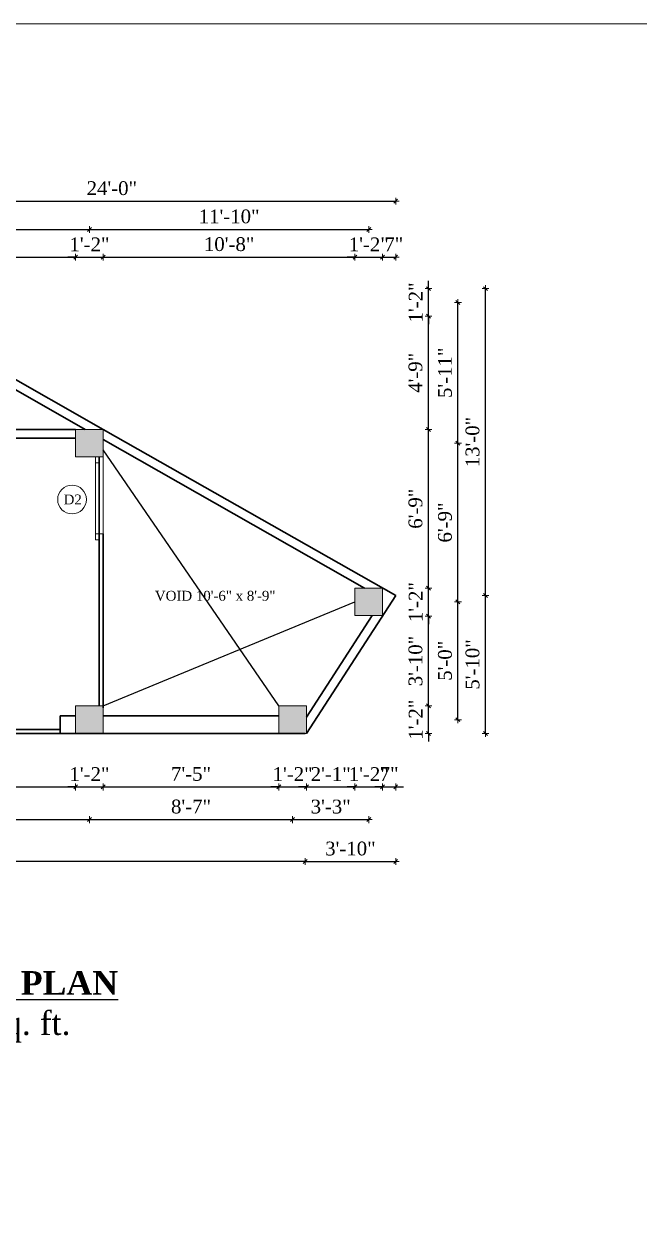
# Model space of a CAD drawing. Header units: inches. Extents: x 151827 to 158466, y -33102 to -26532.
# Drawn here: x 155797 to 156109, y -27136 to -26532 of the extents above; entities that cross this region are included whole.
import ezdxf

# ---------------------------------------------------------------- set-up
doc = ezdxf.new("R2010")
doc.units = ezdxf.units.IN
doc.header["$LTSCALE"] = 5
doc.header["$MEASUREMENT"] = 0
for name, color, linetype, lineweight in [('A-WALL', 7, 'Continuous', 9), ('Dimension', 7, 'Continuous', 18), ('ele1', 21, 'Continuous', 20)]:
    doc.layers.add(name, color=color, linetype=linetype, lineweight=lineweight)
doc.layers.add('dim line', color=7, linetype='Continuous', lineweight=15, true_color=0xfab2b2)
doc.layers.add('TEXT', color=6, linetype='Continuous')
doc.layers.add('WALL', color=7, linetype='Continuous')
doc.styles.add('ordinary', font='times.ttf')
doc.dimstyles.new('Copy of 96', dxfattribs={"dimtxt": 7, "dimasz": 4, "dimexe": 0.5, "dimexo": 0.5, "dimgap": 3, "dimtad": 1, "dimdec": 1, "dimzin": 11, "dimdsep": 46, "dimlunit": 4, "dimtxsty": 'ordinary', "dimblk": 'OBLIQUE', "dimcen": 0.09, "dimse1": 1, "dimse2": 1, "dimclrt": 6, "dimazin": 0, "dimtfac": 1, "dimtdec": 1, "dimtix": 1, "dimtmove": 2, "dimatfit": 3, "dimldrblk": 'leader', "dimfxl": 0.5, "dimfxlon": 1, "dimtolj": 1, "dimtzin": 0, "dimarcsym": 0})

# ---------------------------------------------------------------- blocks, each defined once
blk = doc.blocks.new('oblique')
at = {"color": 0, "lineweight": -2}
blk.add_line((0.25, 0.25), (-0.25, -0.25), dxfattribs=at)
at = {"layer": 'dim line', "lineweight": 9}
for p, q in [((-0.4375, 0), (0.4375, 0)), ((0, 0.4375), (0, -0.4375))]:
    blk.add_line(p, q, dxfattribs=at)
blk = doc.blocks.new('*D1020')
at = {"layer": 'A-WALL', "color": 0, "lineweight": -2, "ltscale": 5, "transparency": 16777216}
blk.add_line((155711.38, -26918.9), (155822.95, -26918.9), dxfattribs=at)
at = {"layer": 'Defpoints', "color": 0, "ltscale": 5, "transparency": 16777216}
for p in [(155711.38, -26891.8), (155822.95, -26891.8), (155822.95, -26918.9)]:
    blk.add_point(p, dxfattribs=at)
at = {"layer": 'A-WALL', "color": 0, "lineweight": -2, "ltscale": 5, "transparency": 16777216, "xscale": 4, "yscale": 4, "zscale": 4, "rotation": 180}
blk.add_blockref('oblique', (155711.38, -26918.9), dxfattribs=at)
at = {"layer": 'A-WALL', "color": 0, "lineweight": -2, "ltscale": 5, "transparency": 16777216, "xscale": 4, "yscale": 4, "zscale": 4}
blk.add_blockref('oblique', (155822.95, -26918.9), dxfattribs=at)
at = {"layer": 'A-WALL', "color": 6, "ltscale": 5, "transparency": 16777216, "insert": (155767.17, -26912.33), "char_height": 7, "attachment_point": 5, "style": 'ordinary'}
blk.add_mtext('\\A1;9\'-4"', dxfattribs=at)
blk = doc.blocks.new('_OBLIQUE')
at = {"color": 0, "linetype": 'ByBlock'}
blk.add_line((-0.5, -0.5), (0.5, 0.5), dxfattribs=at)
blk = doc.blocks.new('leader')
at = {"layer": 'Dimension'}
for p, q in [((0, -4.33), (0, 4.33)), ((-4.42, 0), (4.42, 0))]:
    blk.add_line(p, q, dxfattribs=at)
blk = doc.blocks.new('*D1021')
at = {"layer": 'A-WALL', "color": 0, "lineweight": -2, "ltscale": 5, "transparency": 16777216}
for p, q in [((155822.95, -26918.9), (155818.95, -26918.9)), ((155822.95, -26918.9), (155836.95, -26918.9)), ((155836.95, -26918.9), (155840.95, -26918.9))]:
    blk.add_line(p, q, dxfattribs=at)
at = {"layer": 'Defpoints', "color": 0, "ltscale": 5, "transparency": 16777216}
for p in [(155822.95, -26891.8), (155836.95, -26891.8), (155836.95, -26918.9)]:
    blk.add_point(p, dxfattribs=at)
at = {"layer": 'A-WALL', "color": 0, "lineweight": -2, "ltscale": 5, "transparency": 16777216, "xscale": 4, "yscale": 4, "zscale": 4}
blk.add_blockref('oblique', (155822.95, -26918.9), dxfattribs=at)
at = {"layer": 'A-WALL', "color": 0, "lineweight": -2, "ltscale": 5, "transparency": 16777216, "xscale": 4, "yscale": 4, "zscale": 4, "rotation": 180}
blk.add_blockref('oblique', (155836.95, -26918.9), dxfattribs=at)
at = {"layer": 'A-WALL', "color": 6, "ltscale": 5, "transparency": 16777216, "insert": (155829.95, -26912.4), "char_height": 7, "attachment_point": 5, "style": 'ordinary'}
blk.add_mtext('\\A1;1\'-2"', dxfattribs=at)
blk = doc.blocks.new('*D1022')
at = {"layer": 'A-WALL', "color": 0, "lineweight": -2, "ltscale": 5, "transparency": 16777216}
blk.add_line((155836.95, -26918.9), (155925.96, -26918.9), dxfattribs=at)
at = {"layer": 'Defpoints', "color": 0, "ltscale": 5, "transparency": 16777216}
for p in [(155836.95, -26891.8), (155925.96, -26891.8), (155925.96, -26918.9)]:
    blk.add_point(p, dxfattribs=at)
at = {"layer": 'A-WALL', "color": 0, "lineweight": -2, "ltscale": 5, "transparency": 16777216, "xscale": 4, "yscale": 4, "zscale": 4, "rotation": 180}
blk.add_blockref('oblique', (155836.95, -26918.9), dxfattribs=at)
at = {"layer": 'A-WALL', "color": 0, "lineweight": -2, "ltscale": 5, "transparency": 16777216, "xscale": 4, "yscale": 4, "zscale": 4}
blk.add_blockref('oblique', (155925.96, -26918.9), dxfattribs=at)
at = {"layer": 'A-WALL', "color": 6, "ltscale": 5, "transparency": 16777216, "insert": (155881.45, -26912.33), "char_height": 7, "attachment_point": 5, "style": 'ordinary'}
blk.add_mtext('\\A1;7\'-5"', dxfattribs=at)
blk = doc.blocks.new('*D1023')
at = {"layer": 'A-WALL', "color": 0, "lineweight": -2, "ltscale": 5, "transparency": 16777216}
for p, q in [((155964.57, -26918.9), (155960.57, -26918.9)), ((155964.57, -26918.9), (155978.57, -26918.9)), ((155978.57, -26918.9), (155982.57, -26918.9))]:
    blk.add_line(p, q, dxfattribs=at)
at = {"layer": 'Defpoints', "color": 0, "ltscale": 5, "transparency": 16777216}
for p in [(155964.57, -26832.03), (155978.57, -26832.03), (155978.57, -26918.9)]:
    blk.add_point(p, dxfattribs=at)
at = {"layer": 'A-WALL', "color": 0, "lineweight": -2, "ltscale": 5, "transparency": 16777216, "xscale": 4, "yscale": 4, "zscale": 4}
blk.add_blockref('oblique', (155964.57, -26918.9), dxfattribs=at)
at = {"layer": 'A-WALL', "color": 0, "lineweight": -2, "ltscale": 5, "transparency": 16777216, "xscale": 4, "yscale": 4, "zscale": 4, "rotation": 180}
blk.add_blockref('oblique', (155978.57, -26918.9), dxfattribs=at)
at = {"layer": 'A-WALL', "color": 6, "ltscale": 5, "transparency": 16777216, "insert": (155971.57, -26912.4), "char_height": 7, "attachment_point": 5, "style": 'ordinary'}
blk.add_mtext('\\A1;1\'-2"', dxfattribs=at)
blk = doc.blocks.new('*D1025')
at = {"layer": 'A-WALL', "color": 0, "lineweight": -2, "ltscale": 5, "transparency": 16777216}
blk.add_line((155829.95, -26935.49), (155932.96, -26935.49), dxfattribs=at)
at = {"layer": 'Defpoints', "color": 0, "ltscale": 5, "transparency": 16777216}
for p in [(155829.95, -26884.8), (155932.96, -26884.8), (155932.96, -26935.49)]:
    blk.add_point(p, dxfattribs=at)
at = {"layer": 'A-WALL', "color": 0, "lineweight": -2, "ltscale": 5, "transparency": 16777216, "xscale": 4, "yscale": 4, "zscale": 4, "rotation": 180}
blk.add_blockref('oblique', (155829.95, -26935.49), dxfattribs=at)
at = {"layer": 'A-WALL', "color": 0, "lineweight": -2, "ltscale": 5, "transparency": 16777216, "xscale": 4, "yscale": 4, "zscale": 4}
blk.add_blockref('oblique', (155932.96, -26935.49), dxfattribs=at)
at = {"layer": 'A-WALL', "color": 6, "ltscale": 5, "transparency": 16777216, "insert": (155881.45, -26928.92), "char_height": 7, "attachment_point": 5, "style": 'ordinary'}
blk.add_mtext('\\A1;8\'-7"', dxfattribs=at)
blk = doc.blocks.new('*D944')
at = {"layer": 'A-WALL', "color": 0, "lineweight": -2, "ltscale": 5, "transparency": 16777216}
blk.add_line((155704.38, -26935.49), (155829.95, -26935.49), dxfattribs=at)
at = {"layer": 'Defpoints', "color": 0, "ltscale": 5, "transparency": 16777216}
for p in [(155704.38, -26884.8), (155829.95, -26884.8), (155829.95, -26935.49)]:
    blk.add_point(p, dxfattribs=at)
at = {"layer": 'A-WALL', "color": 0, "lineweight": -2, "ltscale": 5, "transparency": 16777216, "xscale": 4, "yscale": 4, "zscale": 4, "rotation": 180}
blk.add_blockref('oblique', (155704.38, -26935.49), dxfattribs=at)
at = {"layer": 'A-WALL', "color": 0, "lineweight": -2, "ltscale": 5, "transparency": 16777216, "xscale": 4, "yscale": 4, "zscale": 4}
blk.add_blockref('oblique', (155829.95, -26935.49), dxfattribs=at)
at = {"layer": 'A-WALL', "color": 6, "ltscale": 5, "transparency": 16777216, "insert": (155767.17, -26928.93), "char_height": 7, "attachment_point": 5, "style": 'ordinary'}
blk.add_mtext('\\A1;10\'-6"', dxfattribs=at)
blk = doc.blocks.new('*D1026')
at = {"layer": 'A-WALL', "color": 0, "lineweight": -2, "ltscale": 5, "transparency": 16777216}
blk.add_line((155932.96, -26935.49), (155971.57, -26935.49), dxfattribs=at)
at = {"layer": 'Defpoints', "color": 0, "ltscale": 5, "transparency": 16777216}
for p in [(155971.57, -26825.03), (155932.96, -26884.8), (155971.57, -26935.49)]:
    blk.add_point(p, dxfattribs=at)
at = {"layer": 'A-WALL', "color": 0, "lineweight": -2, "ltscale": 5, "transparency": 16777216, "xscale": 4, "yscale": 4, "zscale": 4, "rotation": 180}
blk.add_blockref('oblique', (155932.96, -26935.49), dxfattribs=at)
at = {"layer": 'A-WALL', "color": 0, "lineweight": -2, "ltscale": 5, "transparency": 16777216, "xscale": 4, "yscale": 4, "zscale": 4}
blk.add_blockref('oblique', (155971.57, -26935.49), dxfattribs=at)
at = {"layer": 'A-WALL', "color": 6, "ltscale": 5, "transparency": 16777216, "insert": (155952.26, -26928.93), "char_height": 7, "attachment_point": 5, "style": 'ordinary'}
blk.add_mtext('\\A1;3\'-3"', dxfattribs=at)
blk = doc.blocks.new('*D1027')
at = {"layer": 'A-WALL', "color": 0, "lineweight": -2, "ltscale": 5, "transparency": 16777216}
blk.add_line((155939.31, -26956.77), (155572.84, -26956.77), dxfattribs=at)
at = {"layer": 'Defpoints', "color": 0, "ltscale": 5, "transparency": 16777216}
for p in [(155572.84, -26891.8), (155939.31, -26891.8), (155572.84, -26956.77)]:
    blk.add_point(p, dxfattribs=at)
at = {"layer": 'A-WALL', "color": 0, "lineweight": -2, "ltscale": 5, "transparency": 16777216, "xscale": 4, "yscale": 4, "zscale": 4, "rotation": 180}
blk.add_blockref('oblique', (155572.84, -26956.77), dxfattribs=at)
at = {"layer": 'A-WALL', "color": 0, "lineweight": -2, "ltscale": 5, "transparency": 16777216, "xscale": 4, "yscale": 4, "zscale": 4}
blk.add_blockref('oblique', (155939.31, -26956.77), dxfattribs=at)
at = {"layer": 'A-WALL', "color": 6, "ltscale": 5, "transparency": 16777216, "insert": (155756.08, -26950.21), "char_height": 7, "attachment_point": 5, "style": 'ordinary'}
blk.add_mtext('\\A1;30\'-6"', dxfattribs=at)
blk = doc.blocks.new('*D1028')
at = {"layer": 'A-WALL', "color": 0, "lineweight": -2, "ltscale": 5, "transparency": 16777216}
blk.add_line((155939.31, -26956.77), (155985.2, -26956.77), dxfattribs=at)
at = {"layer": 'Defpoints', "color": 0, "ltscale": 5, "transparency": 16777216}
for p in [(155985.2, -26821.8), (155939.31, -26891.8), (155985.2, -26956.77)]:
    blk.add_point(p, dxfattribs=at)
at = {"layer": 'A-WALL', "color": 0, "lineweight": -2, "ltscale": 5, "transparency": 16777216, "xscale": 4, "yscale": 4, "zscale": 4, "rotation": 180}
blk.add_blockref('oblique', (155939.31, -26956.77), dxfattribs=at)
at = {"layer": 'A-WALL', "color": 0, "lineweight": -2, "ltscale": 5, "transparency": 16777216, "xscale": 4, "yscale": 4, "zscale": 4}
blk.add_blockref('oblique', (155985.2, -26956.77), dxfattribs=at)
at = {"layer": 'A-WALL', "color": 6, "ltscale": 5, "transparency": 16777216, "insert": (155962.25, -26950.21), "char_height": 7, "attachment_point": 5, "style": 'ordinary'}
blk.add_mtext('\\A1;3\'-10"', dxfattribs=at)
blk = doc.blocks.new('*D1029')
at = {"layer": 'A-WALL', "color": 0, "lineweight": -2, "ltscale": 5, "transparency": 16777216}
for p, q in [((156001.83, -26877.8), (156001.83, -26873.8)), ((156001.83, -26891.8), (156001.83, -26877.8)), ((156001.83, -26891.8), (156001.83, -26895.8))]:
    blk.add_line(p, q, dxfattribs=at)
at = {"layer": 'Defpoints', "color": 0, "ltscale": 5, "transparency": 16777216}
for p in [(155939.96, -26877.8), (156001.83, -26877.8), (155939.96, -26891.8)]:
    blk.add_point(p, dxfattribs=at)
at = {"layer": 'A-WALL', "color": 0, "lineweight": -2, "ltscale": 5, "transparency": 16777216, "xscale": 4, "yscale": 4, "zscale": 4}
for p, rotation in [((156001.83, -26877.8), 270), ((156001.83, -26891.8), 90)]:
    blk.add_blockref('oblique', p, dxfattribs=dict(at, rotation=rotation))
at = {"layer": 'A-WALL', "color": 6, "ltscale": 5, "transparency": 16777216, "insert": (155995.33, -26884.8), "char_height": 7, "attachment_point": 5, "rotation": 90, "style": 'ordinary'}
blk.add_mtext('\\A1;1\'-2"', dxfattribs=at)
blk = doc.blocks.new('*D1030')
at = {"layer": 'A-WALL', "color": 0, "lineweight": -2, "ltscale": 5, "transparency": 16777216}
blk.add_line((156001.83, -26877.8), (156001.83, -26832.27), dxfattribs=at)
at = {"layer": 'Defpoints', "color": 0, "ltscale": 5, "transparency": 16777216}
for p in [(155978.43, -26832.27), (156001.83, -26832.27), (155939.96, -26877.8)]:
    blk.add_point(p, dxfattribs=at)
at = {"layer": 'A-WALL', "color": 0, "lineweight": -2, "ltscale": 5, "transparency": 16777216, "xscale": 4, "yscale": 4, "zscale": 4}
for p, rotation in [((156001.83, -26832.27), 90), ((156001.83, -26877.8), 270)]:
    blk.add_blockref('oblique', p, dxfattribs=dict(at, rotation=rotation))
at = {"layer": 'A-WALL', "color": 6, "ltscale": 5, "transparency": 16777216, "insert": (155995.27, -26855.04), "char_height": 7, "attachment_point": 5, "rotation": 90, "style": 'ordinary'}
blk.add_mtext('\\A1;3\'-10"', dxfattribs=at)
blk = doc.blocks.new('*D1031')
at = {"layer": 'A-WALL', "color": 0, "lineweight": -2, "ltscale": 5, "transparency": 16777216}
for p, q in [((156001.83, -26818.03), (156001.83, -26814.03)), ((156001.83, -26832.27), (156001.83, -26818.03)), ((156001.83, -26832.27), (156001.83, -26836.27))]:
    blk.add_line(p, q, dxfattribs=at)
at = {"layer": 'Defpoints', "color": 0, "ltscale": 5, "transparency": 16777216}
for p in [(155978.57, -26818.03), (156001.83, -26818.03), (155978.43, -26832.27)]:
    blk.add_point(p, dxfattribs=at)
at = {"layer": 'A-WALL', "color": 0, "lineweight": -2, "ltscale": 5, "transparency": 16777216, "xscale": 4, "yscale": 4, "zscale": 4}
for p, rotation in [((156001.83, -26818.03), 270), ((156001.83, -26832.27), 90)]:
    blk.add_blockref('oblique', p, dxfattribs=dict(at, rotation=rotation))
at = {"layer": 'A-WALL', "color": 6, "ltscale": 5, "transparency": 16777216, "insert": (155995.33, -26825.15), "char_height": 7, "attachment_point": 5, "rotation": 90, "style": 'ordinary'}
blk.add_mtext('\\A1;1\'-2"', dxfattribs=at)
blk = doc.blocks.new('*D1032')
at = {"layer": 'A-WALL', "color": 0, "lineweight": -2, "ltscale": 5, "transparency": 16777216}
blk.add_line((156001.83, -26818.03), (156001.83, -26737.52), dxfattribs=at)
at = {"layer": 'Defpoints', "color": 0, "ltscale": 5, "transparency": 16777216}
for p in [(155836.95, -26737.52), (156001.83, -26737.52), (155964.57, -26818.03)]:
    blk.add_point(p, dxfattribs=at)
at = {"layer": 'A-WALL', "color": 0, "lineweight": -2, "ltscale": 5, "transparency": 16777216, "xscale": 4, "yscale": 4, "zscale": 4}
for p, rotation in [((156001.83, -26737.52), 90), ((156001.83, -26818.03), 270)]:
    blk.add_blockref('oblique', p, dxfattribs=dict(at, rotation=rotation))
at = {"layer": 'A-WALL', "color": 6, "ltscale": 5, "transparency": 16777216, "insert": (155995.26, -26777.78), "char_height": 7, "attachment_point": 5, "rotation": 90, "style": 'ordinary'}
blk.add_mtext('\\A1;6\'-9"', dxfattribs=at)
blk = doc.blocks.new('*D1033')
at = {"layer": 'A-WALL', "color": 0, "lineweight": -2, "ltscale": 5, "transparency": 16777216}
blk.add_line((156001.83, -26737.52), (156001.83, -26680.14), dxfattribs=at)
at = {"layer": 'Defpoints', "color": 0, "ltscale": 5, "transparency": 16777216}
for p in [(155711.38, -26680.14), (156001.83, -26680.14), (155836.95, -26737.52)]:
    blk.add_point(p, dxfattribs=at)
at = {"layer": 'A-WALL', "color": 0, "lineweight": -2, "ltscale": 5, "transparency": 16777216, "xscale": 4, "yscale": 4, "zscale": 4}
for p, rotation in [((156001.83, -26680.14), 90), ((156001.83, -26737.52), 270)]:
    blk.add_blockref('oblique', p, dxfattribs=dict(at, rotation=rotation))
at = {"layer": 'A-WALL', "color": 6, "ltscale": 5, "transparency": 16777216, "insert": (155995.26, -26708.83), "char_height": 7, "attachment_point": 5, "rotation": 90, "style": 'ordinary'}
blk.add_mtext('\\A1;4\'-9"', dxfattribs=at)
blk = doc.blocks.new('*D1034')
at = {"layer": 'A-WALL', "color": 0, "lineweight": -2, "ltscale": 5, "transparency": 16777216}
for p, q in [((156001.83, -26666.14), (156001.83, -26662.14)), ((156001.83, -26680.14), (156001.83, -26666.14)), ((156001.83, -26680.14), (156001.83, -26684.14))]:
    blk.add_line(p, q, dxfattribs=at)
at = {"layer": 'Defpoints', "color": 0, "ltscale": 5, "transparency": 16777216}
for p in [(155711.38, -26666.14), (156001.83, -26666.14), (155711.38, -26680.14)]:
    blk.add_point(p, dxfattribs=at)
at = {"layer": 'A-WALL', "color": 0, "lineweight": -2, "ltscale": 5, "transparency": 16777216, "xscale": 4, "yscale": 4, "zscale": 4}
for p, rotation in [((156001.83, -26666.14), 270), ((156001.83, -26680.14), 90)]:
    blk.add_blockref('oblique', p, dxfattribs=dict(at, rotation=rotation))
at = {"layer": 'A-WALL', "color": 6, "ltscale": 5, "transparency": 16777216, "insert": (155995.33, -26673.14), "char_height": 7, "attachment_point": 5, "rotation": 90, "style": 'ordinary'}
blk.add_mtext('\\A1;1\'-2"', dxfattribs=at)
blk = doc.blocks.new('*D945')
at = {"layer": 'A-WALL', "color": 0, "lineweight": -2, "ltscale": 5, "transparency": 16777216}
blk.add_line((156016.78, -26884.8), (156016.78, -26825.03), dxfattribs=at)
at = {"layer": 'Defpoints', "color": 0, "ltscale": 5, "transparency": 16777216}
for p in [(155971.57, -26825.03), (156016.78, -26825.03), (155932.96, -26884.8)]:
    blk.add_point(p, dxfattribs=at)
at = {"layer": 'A-WALL', "color": 0, "lineweight": -2, "ltscale": 5, "transparency": 16777216, "xscale": 4, "yscale": 4, "zscale": 4}
for p, rotation in [((156016.78, -26825.03), 90), ((156016.78, -26884.8), 270)]:
    blk.add_blockref('oblique', p, dxfattribs=dict(at, rotation=rotation))
at = {"layer": 'A-WALL', "color": 6, "ltscale": 5, "transparency": 16777216, "insert": (156010.22, -26854.92), "char_height": 7, "attachment_point": 5, "rotation": 90, "style": 'ordinary'}
blk.add_mtext('\\A1;5\'-0"', dxfattribs=at)
blk = doc.blocks.new('*D1035')
at = {"layer": 'A-WALL', "color": 0, "lineweight": -2, "ltscale": 5, "transparency": 16777216}
blk.add_line((156016.78, -26825.03), (156016.78, -26744.52), dxfattribs=at)
at = {"layer": 'Defpoints', "color": 0, "ltscale": 5, "transparency": 16777216}
for p in [(155829.95, -26744.52), (156016.78, -26744.52), (155971.57, -26825.03)]:
    blk.add_point(p, dxfattribs=at)
at = {"layer": 'A-WALL', "color": 0, "lineweight": -2, "ltscale": 5, "transparency": 16777216, "xscale": 4, "yscale": 4, "zscale": 4}
for p, rotation in [((156016.78, -26744.52), 90), ((156016.78, -26825.03), 270)]:
    blk.add_blockref('oblique', p, dxfattribs=dict(at, rotation=rotation))
at = {"layer": 'A-WALL', "color": 6, "ltscale": 5, "transparency": 16777216, "insert": (156010.21, -26784.78), "char_height": 7, "attachment_point": 5, "rotation": 90, "style": 'ordinary'}
blk.add_mtext('\\A1;6\'-9"', dxfattribs=at)
blk = doc.blocks.new('*D1036')
at = {"layer": 'A-WALL', "color": 0, "lineweight": -2, "ltscale": 5, "transparency": 16777216}
blk.add_line((156016.78, -26744.52), (156016.78, -26673.14), dxfattribs=at)
at = {"layer": 'Defpoints', "color": 0, "ltscale": 5, "transparency": 16777216}
for p in [(155704.38, -26673.14), (156016.78, -26673.14), (155829.95, -26744.52)]:
    blk.add_point(p, dxfattribs=at)
at = {"layer": 'A-WALL', "color": 0, "lineweight": -2, "ltscale": 5, "transparency": 16777216, "xscale": 4, "yscale": 4, "zscale": 4}
for p, rotation in [((156016.78, -26673.14), 90), ((156016.78, -26744.52), 270)]:
    blk.add_blockref('oblique', p, dxfattribs=dict(at, rotation=rotation))
at = {"layer": 'A-WALL', "color": 6, "ltscale": 5, "transparency": 16777216, "insert": (156010.22, -26708.83), "char_height": 7, "attachment_point": 5, "rotation": 90, "style": 'ordinary'}
blk.add_mtext('\\A1;5\'-11"', dxfattribs=at)
blk = doc.blocks.new('*D1040')
at = {"layer": 'A-WALL', "color": 0, "lineweight": -2, "ltscale": 5, "transparency": 16777216}
blk.add_line((155711.38, -26650.16), (155822.95, -26650.16), dxfattribs=at)
at = {"layer": 'Defpoints', "color": 0, "ltscale": 5, "transparency": 16777216}
for p in [(155822.95, -26650.16), (155711.38, -26666.14), (155822.95, -26737.52)]:
    blk.add_point(p, dxfattribs=at)
at = {"layer": 'A-WALL', "color": 0, "lineweight": -2, "ltscale": 5, "transparency": 16777216, "xscale": 4, "yscale": 4, "zscale": 4, "rotation": 180}
blk.add_blockref('oblique', (155711.38, -26650.16), dxfattribs=at)
at = {"layer": 'A-WALL', "color": 0, "lineweight": -2, "ltscale": 5, "transparency": 16777216, "xscale": 4, "yscale": 4, "zscale": 4}
blk.add_blockref('oblique', (155822.95, -26650.16), dxfattribs=at)
at = {"layer": 'A-WALL', "color": 6, "ltscale": 5, "transparency": 16777216, "insert": (155767.17, -26643.59), "char_height": 7, "attachment_point": 5, "style": 'ordinary'}
blk.add_mtext('\\A1;9\'-4"', dxfattribs=at)
blk = doc.blocks.new('*D1041')
at = {"layer": 'A-WALL', "color": 0, "lineweight": -2, "ltscale": 5, "transparency": 16777216}
for p, q in [((155822.95, -26650.16), (155818.95, -26650.16)), ((155822.95, -26650.16), (155836.95, -26650.16)), ((155836.95, -26650.16), (155840.95, -26650.16))]:
    blk.add_line(p, q, dxfattribs=at)
at = {"layer": 'Defpoints', "color": 0, "ltscale": 5, "transparency": 16777216}
for p in [(155836.95, -26650.16), (155822.95, -26737.52), (155836.95, -26737.52)]:
    blk.add_point(p, dxfattribs=at)
at = {"layer": 'A-WALL', "color": 0, "lineweight": -2, "ltscale": 5, "transparency": 16777216, "xscale": 4, "yscale": 4, "zscale": 4}
blk.add_blockref('oblique', (155822.95, -26650.16), dxfattribs=at)
at = {"layer": 'A-WALL', "color": 0, "lineweight": -2, "ltscale": 5, "transparency": 16777216, "xscale": 4, "yscale": 4, "zscale": 4, "rotation": 180}
blk.add_blockref('oblique', (155836.95, -26650.16), dxfattribs=at)
at = {"layer": 'A-WALL', "color": 6, "ltscale": 5, "transparency": 16777216, "insert": (155829.95, -26643.66), "char_height": 7, "attachment_point": 5, "style": 'ordinary'}
blk.add_mtext('\\A1;1\'-2"', dxfattribs=at)
blk = doc.blocks.new('*D1042')
at = {"layer": 'A-WALL', "color": 0, "lineweight": -2, "ltscale": 5, "transparency": 16777216}
blk.add_line((155836.95, -26650.16), (155964.57, -26650.16), dxfattribs=at)
at = {"layer": 'Defpoints', "color": 0, "ltscale": 5, "transparency": 16777216}
for p in [(155964.57, -26650.16), (155836.95, -26737.52), (155964.57, -26818.03)]:
    blk.add_point(p, dxfattribs=at)
at = {"layer": 'A-WALL', "color": 0, "lineweight": -2, "ltscale": 5, "transparency": 16777216, "xscale": 4, "yscale": 4, "zscale": 4, "rotation": 180}
blk.add_blockref('oblique', (155836.95, -26650.16), dxfattribs=at)
at = {"layer": 'A-WALL', "color": 0, "lineweight": -2, "ltscale": 5, "transparency": 16777216, "xscale": 4, "yscale": 4, "zscale": 4}
blk.add_blockref('oblique', (155964.57, -26650.16), dxfattribs=at)
at = {"layer": 'A-WALL', "color": 6, "ltscale": 5, "transparency": 16777216, "insert": (155900.76, -26643.6), "char_height": 7, "attachment_point": 5, "style": 'ordinary'}
blk.add_mtext('\\A1;10\'-8"', dxfattribs=at)
blk = doc.blocks.new('*D1043')
at = {"layer": 'A-WALL', "color": 0, "lineweight": -2, "ltscale": 5, "transparency": 16777216}
for p, q in [((155964.57, -26650.16), (155960.57, -26650.16)), ((155964.57, -26650.16), (155978.57, -26650.16)), ((155978.57, -26650.16), (155982.57, -26650.16))]:
    blk.add_line(p, q, dxfattribs=at)
at = {"layer": 'Defpoints', "color": 0, "ltscale": 5, "transparency": 16777216}
for p in [(155978.57, -26650.16), (155964.57, -26818.03), (155978.57, -26818.03)]:
    blk.add_point(p, dxfattribs=at)
at = {"layer": 'A-WALL', "color": 0, "lineweight": -2, "ltscale": 5, "transparency": 16777216, "xscale": 4, "yscale": 4, "zscale": 4}
blk.add_blockref('oblique', (155964.57, -26650.16), dxfattribs=at)
at = {"layer": 'A-WALL', "color": 0, "lineweight": -2, "ltscale": 5, "transparency": 16777216, "xscale": 4, "yscale": 4, "zscale": 4, "rotation": 180}
blk.add_blockref('oblique', (155978.57, -26650.16), dxfattribs=at)
at = {"layer": 'A-WALL', "color": 6, "ltscale": 5, "transparency": 16777216, "insert": (155971.57, -26643.66), "char_height": 7, "attachment_point": 5, "style": 'ordinary'}
blk.add_mtext('\\A1;1\'-2"', dxfattribs=at)
blk = doc.blocks.new('*D946')
at = {"layer": 'A-WALL', "color": 0, "lineweight": -2, "ltscale": 5, "transparency": 16777216}
blk.add_line((155978.57, -26650.16), (155985.2, -26650.16), dxfattribs=at)
at = {"layer": 'Defpoints', "color": 0, "ltscale": 5, "transparency": 16777216}
for p in [(155985.2, -26650.16), (155978.57, -26818.03), (155985.2, -26821.8)]:
    blk.add_point(p, dxfattribs=at)
at = {"layer": 'A-WALL', "color": 0, "lineweight": -2, "ltscale": 5, "transparency": 16777216, "xscale": 4, "yscale": 4, "zscale": 4, "rotation": 180}
blk.add_blockref('oblique', (155978.57, -26650.16), dxfattribs=at)
at = {"layer": 'A-WALL', "color": 0, "lineweight": -2, "ltscale": 5, "transparency": 16777216, "xscale": 4, "yscale": 4, "zscale": 4}
blk.add_blockref('oblique', (155985.2, -26650.16), dxfattribs=at)
at = {"layer": 'A-WALL', "color": 6, "ltscale": 5, "transparency": 16777216, "insert": (155984.24, -26643.66), "char_height": 7, "attachment_point": 5, "style": 'ordinary'}
blk.add_mtext('\\A1;7"', dxfattribs=at)
blk = doc.blocks.new('*D1045')
at = {"layer": 'A-WALL', "color": 0, "lineweight": -2, "ltscale": 5, "transparency": 16777216}
blk.add_line((155704.38, -26636.1), (155829.95, -26636.1), dxfattribs=at)
at = {"layer": 'Defpoints', "color": 0, "ltscale": 5, "transparency": 16777216}
for p in [(155829.95, -26636.1), (155704.38, -26744.52), (155829.95, -26744.52)]:
    blk.add_point(p, dxfattribs=at)
at = {"layer": 'A-WALL', "color": 0, "lineweight": -2, "ltscale": 5, "transparency": 16777216, "xscale": 4, "yscale": 4, "zscale": 4, "rotation": 180}
blk.add_blockref('oblique', (155704.38, -26636.1), dxfattribs=at)
at = {"layer": 'A-WALL', "color": 0, "lineweight": -2, "ltscale": 5, "transparency": 16777216, "xscale": 4, "yscale": 4, "zscale": 4}
blk.add_blockref('oblique', (155829.95, -26636.1), dxfattribs=at)
at = {"layer": 'A-WALL', "color": 6, "ltscale": 5, "transparency": 16777216, "insert": (155767.17, -26629.54), "char_height": 7, "attachment_point": 5, "style": 'ordinary'}
blk.add_mtext('\\A1;10\'-6"', dxfattribs=at)
blk = doc.blocks.new('*D947')
at = {"layer": 'A-WALL', "color": 0, "lineweight": -2, "ltscale": 5, "transparency": 16777216}
blk.add_line((155829.95, -26636.1), (155971.57, -26636.1), dxfattribs=at)
at = {"layer": 'Defpoints', "color": 0, "ltscale": 5, "transparency": 16777216}
for p in [(155971.57, -26636.1), (155829.95, -26744.52), (155971.57, -26825.03)]:
    blk.add_point(p, dxfattribs=at)
at = {"layer": 'A-WALL', "color": 0, "lineweight": -2, "ltscale": 5, "transparency": 16777216, "xscale": 4, "yscale": 4, "zscale": 4, "rotation": 180}
blk.add_blockref('oblique', (155829.95, -26636.1), dxfattribs=at)
at = {"layer": 'A-WALL', "color": 0, "lineweight": -2, "ltscale": 5, "transparency": 16777216, "xscale": 4, "yscale": 4, "zscale": 4}
blk.add_blockref('oblique', (155971.57, -26636.1), dxfattribs=at)
at = {"layer": 'A-WALL', "color": 6, "ltscale": 5, "transparency": 16777216, "insert": (155900.76, -26629.54), "char_height": 7, "attachment_point": 5, "style": 'ordinary'}
blk.add_mtext('\\A1;11\'-10"', dxfattribs=at)
blk = doc.blocks.new('*D948')
at = {"layer": 'A-WALL', "color": 0, "lineweight": -2, "ltscale": 5, "transparency": 16777216}
blk.add_line((155697.38, -26621.76), (155985.2, -26621.76), dxfattribs=at)
at = {"layer": 'Defpoints', "color": 0, "ltscale": 5, "transparency": 16777216}
for p in [(155985.2, -26621.76), (155697.38, -26666.14), (155985.2, -26821.8)]:
    blk.add_point(p, dxfattribs=at)
at = {"layer": 'A-WALL', "color": 0, "lineweight": -2, "ltscale": 5, "transparency": 16777216, "xscale": 4, "yscale": 4, "zscale": 4, "rotation": 180}
blk.add_blockref('oblique', (155697.38, -26621.76), dxfattribs=at)
at = {"layer": 'A-WALL', "color": 0, "lineweight": -2, "ltscale": 5, "transparency": 16777216, "xscale": 4, "yscale": 4, "zscale": 4}
blk.add_blockref('oblique', (155985.2, -26621.76), dxfattribs=at)
at = {"layer": 'A-WALL', "color": 6, "ltscale": 5, "transparency": 16777216, "insert": (155841.29, -26615.2), "char_height": 7, "attachment_point": 5, "style": 'ordinary'}
blk.add_mtext('\\A1;24\'-0"', dxfattribs=at)
blk = doc.blocks.new('*D949')
at = {"layer": 'A-WALL', "color": 0, "lineweight": -2, "ltscale": 5, "transparency": 16777216}
blk.add_line((156030.74, -26891.8), (156030.74, -26821.8), dxfattribs=at)
at = {"layer": 'Defpoints', "color": 0, "ltscale": 5, "transparency": 16777216}
for p in [(155985.2, -26821.8), (156030.74, -26821.8), (155939.96, -26891.8)]:
    blk.add_point(p, dxfattribs=at)
at = {"layer": 'A-WALL', "color": 0, "lineweight": -2, "ltscale": 5, "transparency": 16777216, "xscale": 4, "yscale": 4, "zscale": 4}
for p, rotation in [((156030.74, -26821.8), 90), ((156030.74, -26891.8), 270)]:
    blk.add_blockref('oblique', p, dxfattribs=dict(at, rotation=rotation))
at = {"layer": 'A-WALL', "color": 6, "ltscale": 5, "transparency": 16777216, "insert": (156024.18, -26856.8), "char_height": 7, "attachment_point": 5, "rotation": 90, "style": 'ordinary'}
blk.add_mtext('\\A1;5\'-10"', dxfattribs=at)
blk = doc.blocks.new('*D950')
at = {"layer": 'A-WALL', "color": 0, "lineweight": -2, "ltscale": 5, "transparency": 16777216}
blk.add_line((156030.74, -26821.8), (156030.74, -26666.14), dxfattribs=at)
at = {"layer": 'Defpoints', "color": 0, "ltscale": 5, "transparency": 16777216}
for p in [(155711.38, -26666.14), (156030.74, -26666.14), (155985.2, -26821.8)]:
    blk.add_point(p, dxfattribs=at)
at = {"layer": 'A-WALL', "color": 0, "lineweight": -2, "ltscale": 5, "transparency": 16777216, "xscale": 4, "yscale": 4, "zscale": 4}
for p, rotation in [((156030.74, -26666.14), 90), ((156030.74, -26821.8), 270)]:
    blk.add_blockref('oblique', p, dxfattribs=dict(at, rotation=rotation))
at = {"layer": 'A-WALL', "color": 6, "ltscale": 5, "transparency": 16777216, "insert": (156024.18, -26743.97), "char_height": 7, "attachment_point": 5, "rotation": 90, "style": 'ordinary'}
blk.add_mtext('\\A1;13\'-0"', dxfattribs=at)
blk = doc.blocks.new('*D951')
at = {"layer": 'A-WALL', "color": 0, "lineweight": -2, "ltscale": 5, "transparency": 16777216}
for p, q in [((155925.96, -26918.9), (155921.96, -26918.9)), ((155925.96, -26918.9), (155939.96, -26918.9)), ((155939.96, -26918.9), (155943.96, -26918.9))]:
    blk.add_line(p, q, dxfattribs=at)
at = {"layer": 'Defpoints', "color": 0, "ltscale": 5, "transparency": 16777216}
for p in [(155925.96, -26891.8), (155939.96, -26891.8), (155939.96, -26918.9)]:
    blk.add_point(p, dxfattribs=at)
at = {"layer": 'A-WALL', "color": 0, "lineweight": -2, "ltscale": 5, "transparency": 16777216, "xscale": 4, "yscale": 4, "zscale": 4}
blk.add_blockref('oblique', (155925.96, -26918.9), dxfattribs=at)
at = {"layer": 'A-WALL', "color": 0, "lineweight": -2, "ltscale": 5, "transparency": 16777216, "xscale": 4, "yscale": 4, "zscale": 4, "rotation": 180}
blk.add_blockref('oblique', (155939.96, -26918.9), dxfattribs=at)
at = {"layer": 'A-WALL', "color": 6, "ltscale": 5, "transparency": 16777216, "insert": (155932.96, -26912.4), "char_height": 7, "attachment_point": 5, "style": 'ordinary'}
blk.add_mtext('\\A1;1\'-2"', dxfattribs=at)
blk = doc.blocks.new('*D952')
at = {"layer": 'A-WALL', "color": 0, "lineweight": -2, "ltscale": 5, "transparency": 16777216}
for p, q in [((155939.96, -26918.9), (155935.96, -26918.9)), ((155939.96, -26918.9), (155964.57, -26918.9)), ((155964.57, -26918.9), (155968.57, -26918.9))]:
    blk.add_line(p, q, dxfattribs=at)
at = {"layer": 'Defpoints', "color": 0, "ltscale": 5, "transparency": 16777216}
for p in [(155964.57, -26832.03), (155939.96, -26891.8), (155964.57, -26918.9)]:
    blk.add_point(p, dxfattribs=at)
at = {"layer": 'A-WALL', "color": 0, "lineweight": -2, "ltscale": 5, "transparency": 16777216, "xscale": 4, "yscale": 4, "zscale": 4}
blk.add_blockref('oblique', (155939.96, -26918.9), dxfattribs=at)
at = {"layer": 'A-WALL', "color": 0, "lineweight": -2, "ltscale": 5, "transparency": 16777216, "xscale": 4, "yscale": 4, "zscale": 4, "rotation": 180}
blk.add_blockref('oblique', (155964.57, -26918.9), dxfattribs=at)
at = {"layer": 'A-WALL', "color": 6, "ltscale": 5, "transparency": 16777216, "insert": (155952.26, -26912.4), "char_height": 7, "attachment_point": 5, "style": 'ordinary'}
blk.add_mtext('\\A1;2\'-1"', dxfattribs=at)
blk = doc.blocks.new('*D1016')
at = {"layer": 'A-WALL', "color": 0, "lineweight": -2, "ltscale": 5, "transparency": 16777216}
for p, q in [((155978.57, -26918.9), (155974.57, -26918.9)), ((155978.57, -26918.9), (155985.2, -26918.9)), ((155985.2, -26918.9), (155989.2, -26918.9))]:
    blk.add_line(p, q, dxfattribs=at)
at = {"layer": 'Defpoints', "color": 0, "ltscale": 5, "transparency": 16777216}
for p in [(155985.2, -26821.8, -72.71), (155978.57, -26832.03, -72.71), (155985.2, -26918.9)]:
    blk.add_point(p, dxfattribs=at)
at = {"layer": 'A-WALL', "color": 0, "lineweight": -2, "ltscale": 5, "transparency": 16777216, "xscale": 4, "yscale": 4, "zscale": 4}
blk.add_blockref('oblique', (155978.57, -26918.9), dxfattribs=at)
at = {"layer": 'A-WALL', "color": 0, "lineweight": -2, "ltscale": 5, "transparency": 16777216, "xscale": 4, "yscale": 4, "zscale": 4, "rotation": 180}
blk.add_blockref('oblique', (155985.2, -26918.9), dxfattribs=at)
at = {"layer": 'A-WALL', "color": 6, "ltscale": 5, "transparency": 16777216, "insert": (155981.88, -26912.33), "char_height": 7, "attachment_point": 5, "style": 'ordinary'}
blk.add_mtext('\\A1;7"', dxfattribs=at)

msp = doc.modelspace()

# ---------------------------------------------------------------- hatches: boundary and pattern name
at = {"layer": 'WALL', "linetype": 'ByBlock', "ltscale": 5, "true_color": 0xf8991e}
h = msp.add_hatch(color=30, dxfattribs=at)
h.dxf.hatch_style = 1
h.paths.add_polyline_path([(155836.95, -26751.52), (155836.95, -26737.52), (155822.95, -26737.52), (155822.95, -26751.52)])
h = msp.add_hatch(color=30, dxfattribs=at)
h.dxf.hatch_style = 1
h.paths.add_polyline_path([(155964.57, -26818.03), (155964.57, -26832.03), (155978.57, -26832.03), (155978.57, -26818.03)])
h = msp.add_hatch(color=30, dxfattribs=at)
h.dxf.hatch_style = 1
h.paths.add_polyline_path([(155822.95, -26877.8), (155822.95, -26891.8), (155836.95, -26891.8), (155836.95, -26877.8)])
h = msp.add_hatch(color=30, dxfattribs=at)
h.dxf.hatch_style = 1
h.paths.add_polyline_path([(155925.96, -26877.8), (155925.96, -26891.8), (155939.96, -26891.8), (155939.96, -26877.8)])

# ---------------------------------------------------------------- linework, layer by layer
at = {"layer": 'A-WALL', "lineweight": 30}
for p, q in [((155711.38, -26666.14, -72.71), (155836.95, -26737.52, -72.71)), ((155711.38, -26671.31, -72.71), (155827.84, -26737.52, -72.71)), ((155711.38, -26737.52, -72.71), (155822.95, -26737.52, -72.71)), ((155836.95, -26737.52, -72.71), (155985.2, -26821.8, -72.71)), ((155822.95, -26742.02, -72.71), (155711.38, -26742.02, -72.71)), ((155836.95, -26742.7, -72.71), (155969.46, -26818.03, -72.71)), ((155834.95, -26751.52, -72.71), (155834.95, -26877.8, -72.71)), ((155836.95, -26790.52, -72.71), (155836.95, -26878.8, -72.71)), ((155985.2, -26821.8, -72.71), (155939.96, -26891.8, -72.71)), ((155973.23, -26832.03, -72.71), (155939.96, -26883.51, -72.71)), ((155815.17, -26891.8, -72.71), (155815.17, -26882.8, -72.71)), ((155815.17, -26882.8, -72.71), (155822.95, -26882.8, -72.71)), ((155925.96, -26882.8, -72.71), (155836.95, -26882.8, -72.71)), ((155815.17, -26889.8, -72.71), (155719.17, -26889.8, -72.71)), ((155939.31, -26891.8, -72.71), (155572.84, -26891.8, -72.71)), ((155939.31, -26891.8, -72.71), (155572.84, -26891.8, -72.71))]:
    msp.add_line(p, q, dxfattribs=at)
at = {"layer": 'A-WALL', "ltscale": 5}
for p, q in [((155832.95, -26793.52, -72.71), (155832.95, -26751.52, -72.71)), ((155832.95, -26751.52, -72.71), (155834.95, -26751.52, -72.71)), ((155834.95, -26751.52, -72.71), (155834.95, -26793.52, -72.71)), ((155832.95, -26754.52, -72.71), (155834.95, -26754.52, -72.71)), ((155834.95, -26790.52, -72.71), (155832.95, -26790.52, -72.71)), ((155834.95, -26793.52, -72.71), (155832.95, -26793.52, -72.71)), ((155834.95, -26790.52, -72.71), (155836.95, -26790.52, -72.71))]:
    msp.add_line(p, q, dxfattribs=at)
at = {"layer": 'A-WALL', "ltscale": 5, "elevation": -72.71}
for points in [[(155822.95, -26751.52), (155836.95, -26751.52), (155836.95, -26737.52), (155822.95, -26737.52)], [(155964.57, -26818.03), (155978.57, -26818.03), (155978.57, -26832.03), (155964.57, -26832.03)], [(155822.95, -26877.8), (155836.95, -26877.8), (155836.95, -26891.8), (155822.95, -26891.8)], [(155925.96, -26877.8), (155939.96, -26877.8), (155939.96, -26891.8), (155925.96, -26891.8)]]:
    msp.add_lwpolyline(points, close=True, dxfattribs=at)
for points in [[(155836.95, -26882.8), (155836.95, -26882.8), (155925.96, -26882.8), (155925.96, -26877.8), (155939.96, -26877.8), (155939.96, -26883.51), (155973.23, -26832.03), (155964.57, -26832.03), (155964.57, -26818.03), (155969.46, -26818.03), (155836.95, -26742.7), (155836.95, -26877.8)], [(155836.95, -26790.52), (155836.95, -26877.8)]]:
    msp.add_lwpolyline(points, dxfattribs=at)
at = {"layer": 'A-WALL', "ltscale": 5}
msp.add_circle((155821.12, -26773.13, -72.71), 7.29, dxfattribs=at)
at = {"layer": 'ele1', "elevation": -72.71}
msp.add_lwpolyline([(155380.93, -26531.78), (158465.9, -26531.78), (158465.9, -28687.11), (155380.93, -28687.11)], close=True, dxfattribs=at)
msp.add_lwpolyline([(155380.93, -26531.78), (158465.9, -26531.78), (158465.9, -28687.11), (155380.93, -28687.11)], close=True, dxfattribs=at)
at = {"layer": 'WALL', "color": 30, "linetype": 'ByBlock', "ltscale": 5, "true_color": 0xf8991e}
for p, q in [((155925.96, -26877.8, -72.71), (155836.95, -26747.87, -72.71)), ((155836.95, -26877.8, -72.71), (155964.57, -26825.03, -72.71))]:
    msp.add_line(p, q, dxfattribs=at)

# ---------------------------------------------------------------- texts
at = {"layer": 'TEXT', "style": 'ordinary'}
for s, p in [('D2', (155816.85, -26775.58, -72.71)), ('VOID 10\'-6" x 8\'-9"', (155863.13, -26824.43, -72.71))]:
    msp.add_text(s, height=5, dxfattribs=at).set_placement(p)
at = {"layer": 'TEXT', "char_height": 12, "width": 219.8151, "attachment_point": 8, "style": 'ordinary'}
for s, insert in [('{\\fTimes New Roman|b1|i0|c0|p18;\\LGROUND FLOOR PLAN}', (155742.75, -27024.52, -72.71)), ('AREA = 319.56 sq. ft.', (155738.45, -27048.64, -72.71))]:
    msp.add_mtext(s, dxfattribs=dict(at, insert=insert))

# ---------------------------------------------------------------- dimensions: what is measured, and where the dimension line sits
at = {"layer": 'A-WALL', "ltscale": 5}
for base, p1, p2, picture, middle in [((155985.2, -26621.76, -72.71), (155697.38, -26666.14, -72.71), (155985.2, -26821.8, -72.71), '*D948', (155841.29, -26615.2, -72.71)), ((155829.95, -26636.1, -72.71), (155704.38, -26744.52, -72.71), (155829.95, -26744.52, -72.71), '*D1045', (155767.17, -26629.54, -72.71)), ((155971.57, -26636.1, -72.71), (155829.95, -26744.52, -72.71), (155971.57, -26825.03, -72.71), '*D947', (155900.76, -26629.54, -72.71)), ((155822.95, -26650.16, -72.71), (155711.38, -26666.14, -72.71), (155822.95, -26737.52, -72.71), '*D1040', (155767.17, -26643.59, -72.71)), ((155836.95, -26650.16, -72.71), (155822.95, -26737.52, -72.71), (155836.95, -26737.52, -72.71), '*D1041', (155829.95, -26643.66, -72.71)), ((155964.57, -26650.16, -72.71), (155836.95, -26737.52, -72.71), (155964.57, -26818.03, -72.71), '*D1042', (155900.76, -26643.6, -72.71)), ((155978.57, -26650.16, -72.71), (155964.57, -26818.03, -72.71), (155978.57, -26818.03, -72.71), '*D1043', (155971.57, -26643.66, -72.71)), ((155985.2, -26956.77, -72.71), (155939.31, -26891.8, -72.71), (155985.2, -26821.8, -72.71), '*D1028', (155962.25, -26950.21, -72.71)), ((155985.2, -26918.9), (155978.57, -26832.03, -72.71), (155985.2, -26821.8, -72.71), '*D1016', (155981.88, -26912.33)), ((155971.57, -26935.49, -72.71), (155932.96, -26884.8, -72.71), (155971.57, -26825.03, -72.71), '*D1026', (155952.26, -26928.93, -72.71)), ((155964.57, -26918.9, -72.71), (155939.96, -26891.8, -72.71), (155964.57, -26832.03, -72.71), '*D952', (155952.26, -26912.4, -72.71)), ((155978.57, -26918.9, -72.71), (155964.57, -26832.03, -72.71), (155978.57, -26832.03, -72.71), '*D1023', (155971.57, -26912.4, -72.71)), ((155829.95, -26935.49, -72.71), (155704.38, -26884.8, -72.71), (155829.95, -26884.8, -72.71), '*D944', (155767.17, -26928.93, -72.71)), ((155932.96, -26935.49, -72.71), (155829.95, -26884.8, -72.71), (155932.96, -26884.8, -72.71), '*D1025', (155881.45, -26928.92, -72.71)), ((155572.84, -26956.77, -72.71), (155939.31, -26891.8, -72.71), (155572.84, -26891.8, -72.71), '*D1027', (155756.08, -26950.21, -72.71)), ((155822.95, -26918.9, -72.71), (155711.38, -26891.8, -72.71), (155822.95, -26891.8, -72.71), '*D1020', (155767.17, -26912.33, -72.71)), ((155836.95, -26918.9, -72.71), (155822.95, -26891.8, -72.71), (155836.95, -26891.8, -72.71), '*D1021', (155829.95, -26912.4, -72.71)), ((155925.96, -26918.9, -72.71), (155836.95, -26891.8, -72.71), (155925.96, -26891.8, -72.71), '*D1022', (155881.45, -26912.33, -72.71)), ((155939.96, -26918.9, -72.71), (155925.96, -26891.8, -72.71), (155939.96, -26891.8, -72.71), '*D951', (155932.96, -26912.4, -72.71))]:
    dim = msp.add_linear_dim(base=base, p1=p1, p2=p2, dimstyle='Copy of 96', override={"dimdec": 0, "dimblk": 'oblique', "dimtdec": 0, "dimarcsym": 1}, dxfattribs=at)
    dim.commit()
    dim.dimension.update_dxf_attribs({"geometry": picture, "text_midpoint": middle})
dim = msp.add_linear_dim(base=(155985.2, -26650.16, -72.71), p1=(155978.57, -26818.03, -72.71), p2=(155985.2, -26821.8, -72.71), dimstyle='Copy of 96', override={"dimdec": 0, "dimblk": 'oblique', "dimtdec": 0, "dimarcsym": 1}, dxfattribs=at)
dim.commit()
dim.dimension.update_dxf_attribs({"geometry": '*D946', "text_midpoint": (155984.24, -26643.66, -72.71), "dimtype": 160})
for base, p1, p2, picture, middle in [((156001.83, -26666.14, -72.71), (155711.38, -26680.14, -72.71), (155711.38, -26666.14, -72.71), '*D1034', (155995.33, -26673.14, -72.71)), ((156030.74, -26666.14, -72.71), (155985.2, -26821.8, -72.71), (155711.38, -26666.14, -72.71), '*D950', (156024.18, -26743.97, -72.71)), ((156016.78, -26673.14, -72.71), (155829.95, -26744.52, -72.71), (155704.38, -26673.14, -72.71), '*D1036', (156010.22, -26708.83, -72.71)), ((156001.83, -26680.14, -72.71), (155836.95, -26737.52, -72.71), (155711.38, -26680.14, -72.71), '*D1033', (155995.26, -26708.83, -72.71)), ((156001.83, -26737.52, -72.71), (155964.57, -26818.03, -72.71), (155836.95, -26737.52, -72.71), '*D1032', (155995.26, -26777.78, -72.71)), ((156016.78, -26744.52, -72.71), (155971.57, -26825.03, -72.71), (155829.95, -26744.52, -72.71), '*D1035', (156010.21, -26784.78, -72.71)), ((156001.83, -26818.03, -72.71), (155978.43, -26832.27, -72.71), (155978.57, -26818.03, -72.71), '*D1031', (155995.33, -26825.15, -72.71)), ((156016.78, -26825.03, -72.71), (155932.96, -26884.8, -72.71), (155971.57, -26825.03, -72.71), '*D945', (156010.22, -26854.92, -72.71)), ((156030.74, -26821.8, -72.71), (155939.96, -26891.8, -72.71), (155985.2, -26821.8, -72.71), '*D949', (156024.18, -26856.8, -72.71)), ((156001.83, -26832.27, -72.71), (155939.96, -26877.8, -72.71), (155978.43, -26832.27, -72.71), '*D1030', (155995.27, -26855.04, -72.71)), ((156001.83, -26877.8, -72.71), (155939.96, -26891.8, -72.71), (155939.96, -26877.8, -72.71), '*D1029', (155995.33, -26884.8, -72.71))]:
    dim = msp.add_linear_dim(base=base, p1=p1, p2=p2, angle=90, dimstyle='Copy of 96', override={"dimdec": 0, "dimblk": 'oblique', "dimtdec": 0, "dimarcsym": 1}, dxfattribs=at)
    dim.commit()
    dim.dimension.update_dxf_attribs({"geometry": picture, "text_midpoint": middle})

doc.saveas('drawing.dxf')
